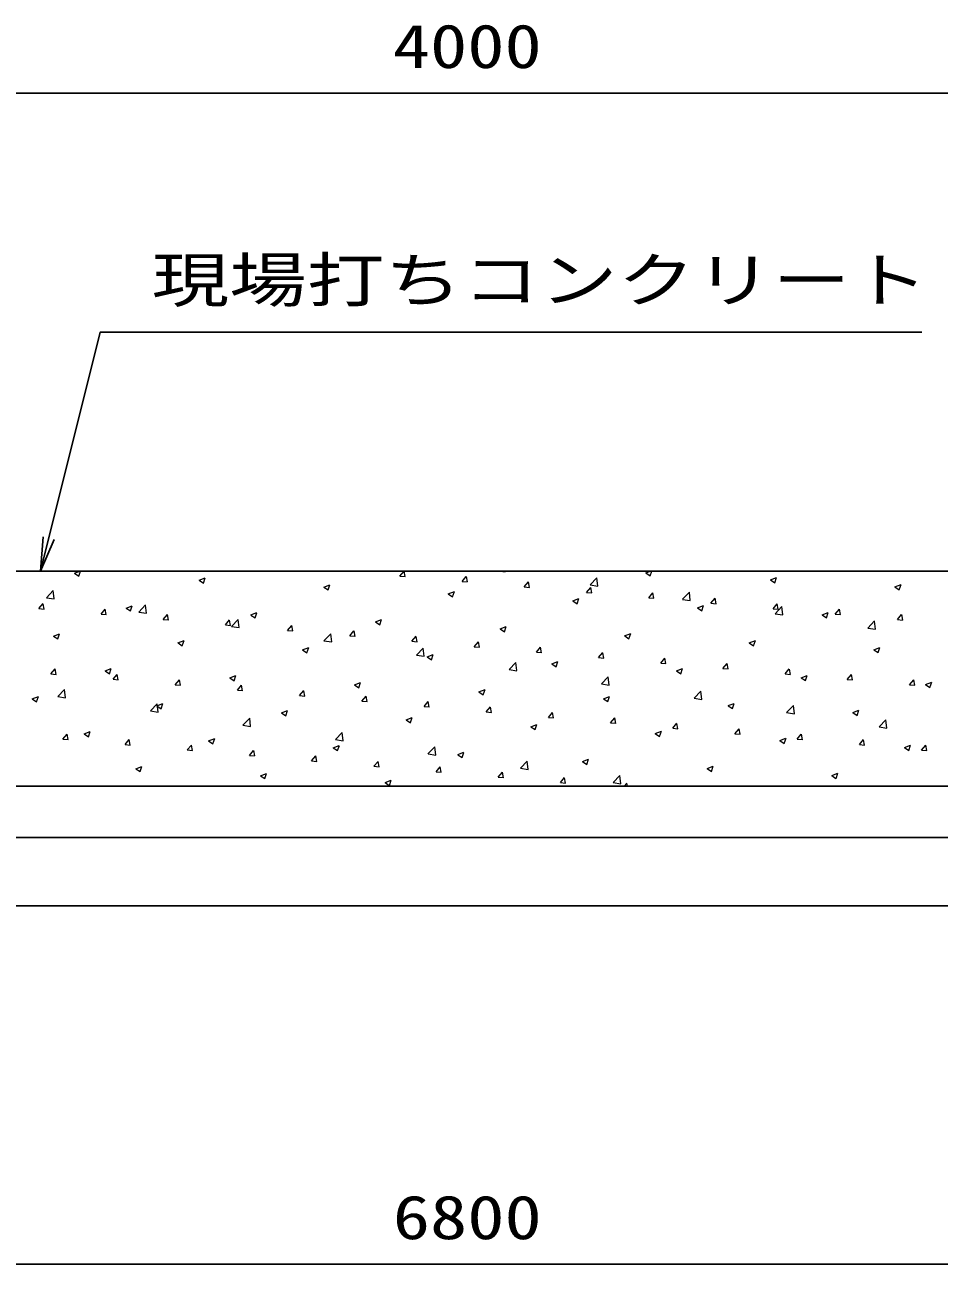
# Model space of a CAD drawing. Units: millimetres at full size. Extents: x 0 to 42050, y 0 to 29700.
# Drawn here: x 32229 to 34908, y 12220 to 15850 of the extents above; entities that cross this region are included whole.
import ezdxf
from ezdxf.enums import TextEntityAlignment as Align

# ---------------------------------------------------------------- set-up
doc = ezdxf.new("R2010")
doc.units = ezdxf.units.MM
for name, color, linetype, lineweight in [('D-DCR-HCHn', 4, 'Continuous', 9), ('D-STR-DIM', 7, 'Continuous', 25), ('D-STR-STRn', 1, 'Continuous', 25), ('D-STR-TXT', 7, 'Continuous', 25)]:
    doc.layers.add(name, color=color, linetype=linetype, lineweight=lineweight)
doc.styles.add('ＭＳ ゴシック', font='')
doc.styles.get('ＭＳ ゴシック').set_extended_font_data('MS Gothic')

# ---------------------------------------------------------------- blocks, each defined once
blk = doc.blocks.new('open_arrow')
at = {"color": 0, "linetype": 'Continuous', "lineweight": -2}
blk.add_lwpolyline([(7.5, 1.25), (0, 0), (7.5, -1.25)], dxfattribs=at)

msp = doc.modelspace()

# ---------------------------------------------------------------- linework, layer by layer
at = {"layer": 'D-DCR-HCHn'}
for p, q in [((32374.319, 14244.061), (32389.79, 14250)), ((32374.345, 14244.024), (32386.98, 14235.502)), ((32386.995, 14235.505), (32391.858, 14250)), ((32739.351, 14223.719), (32757.135, 14230.545)), ((32752.025, 14215.163), (32757.176, 14230.512)), ((33160.881, 14249.997), (33160.88, 14250)), ((33327.771, 14235.481), (33339.954, 14250)), ((33327.772, 14235.466), (33342.954, 14234.138)), ((33343.065, 14234.057), (33340.128, 14249.978)), ((33509.956, 14219.542), (33522.201, 14234.135)), ((33525.248, 14218.117), (33522.312, 14234.038)), ((33622.531, 14250), (33636.28, 14247.868)), ((33636.257, 14247.892), (33636.012, 14250)), ((33884.74, 14209.389), (33904.524, 14230.008)), ((33907.336, 14205.85), (33904.53, 14229.972)), ((34047.861, 14244.614), (34061.893, 14250)), ((34047.885, 14244.577), (34060.52, 14236.055)), ((34060.534, 14236.059), (34065.212, 14250)), ((34412.892, 14224.271), (34430.677, 14231.098)), ((34425.565, 14215.717), (34430.715, 14231.066)), ((32739.376, 14223.682), (32752.011, 14215.16)), ((33104.382, 14203.376), (33122.167, 14210.203)), ((33104.407, 14203.339), (33117.042, 14194.817)), ((33117.056, 14194.821), (33122.206, 14210.17)), ((33509.956, 14219.527), (33525.138, 14218.199)), ((33692.14, 14203.602), (33704.385, 14218.196)), ((33692.14, 14203.588), (33707.322, 14202.26)), ((33707.432, 14202.176), (33704.496, 14218.098)), ((33874.325, 14187.663), (33886.57, 14202.257)), ((33884.769, 14209.328), (33907.359, 14205.825)), ((33889.616, 14186.236), (33886.679, 14202.158)), ((34412.916, 14224.235), (34425.55, 14215.713)), ((34777.924, 14203.928), (34795.709, 14210.755)), ((34777.947, 14203.892), (34790.581, 14195.37)), ((34790.596, 14195.375), (34795.746, 14210.724)), ((32291.941, 14172.175), (32311.724, 14192.793)), ((32291.969, 14172.117), (32314.559, 14168.614)), ((32314.536, 14168.636), (32311.73, 14192.758)), ((33469.413, 14183.033), (33487.198, 14189.86)), ((33469.438, 14182.997), (33482.072, 14174.475)), ((33482.087, 14174.478), (33487.237, 14189.827)), ((33834.445, 14162.691), (33852.229, 14169.518)), ((33834.469, 14162.654), (33847.103, 14154.132)), ((33847.118, 14154.136), (33852.268, 14169.485)), ((33874.324, 14187.649), (33889.506, 14186.321)), ((34056.509, 14171.71), (34071.691, 14170.382)), ((34056.51, 14171.724), (34068.755, 14186.317)), ((34071.8, 14170.296), (34068.863, 14186.217)), ((34155.819, 14167.347), (34175.603, 14187.966)), ((34155.848, 14167.286), (34178.438, 14163.782)), ((34178.415, 14163.808), (34175.609, 14187.93)), ((34238.694, 14155.785), (34250.939, 14170.378)), ((34253.984, 14154.356), (34251.047, 14170.277)), ((32269.906, 14140.058), (32282.152, 14154.651)), ((32269.91, 14140.044), (32285.092, 14138.716)), ((32285.203, 14138.642), (32282.266, 14154.563)), ((32452.091, 14124.119), (32464.336, 14138.712)), ((32452.095, 14124.105), (32467.277, 14122.777)), ((32467.387, 14122.701), (32464.45, 14138.623)), ((32525.934, 14141.796), (32543.719, 14148.623)), ((32525.96, 14141.759), (32538.594, 14133.237)), ((32538.609, 14133.24), (32543.759, 14148.589)), ((32563.02, 14130.132), (32582.804, 14150.751)), ((32563.048, 14130.074), (32585.638, 14126.571)), ((32585.616, 14126.594), (32582.809, 14150.716)), ((32634.276, 14108.18), (32646.521, 14122.773)), ((32649.571, 14106.761), (32646.634, 14122.683)), ((32890.965, 14121.453), (32908.75, 14128.28)), ((32890.991, 14121.416), (32903.625, 14112.894)), ((32903.64, 14112.898), (32908.79, 14128.247)), ((34199.476, 14142.348), (34217.261, 14149.175)), ((34199.5, 14142.312), (34212.134, 14133.79)), ((34212.148, 14133.794), (34217.299, 14149.143)), ((34238.693, 14155.771), (34253.875, 14154.443)), ((34420.877, 14139.832), (34436.059, 14138.504)), ((34420.879, 14139.846), (34433.124, 14154.439)), ((34426.898, 14125.304), (34446.682, 14145.923)), ((34426.927, 14125.243), (34449.517, 14121.739)), ((34436.168, 14138.415), (34433.231, 14154.337)), ((34449.494, 14121.766), (34446.688, 14145.888)), ((34564.507, 14122.006), (34582.292, 14128.832)), ((34564.53, 14121.97), (34577.165, 14113.447)), ((34577.179, 14113.452), (34582.329, 14128.801)), ((34603.061, 14123.893), (34618.243, 14122.565)), ((34603.064, 14123.907), (34615.309, 14138.5)), ((34618.352, 14122.475), (34615.415, 14138.396)), ((34785.248, 14107.968), (34797.493, 14122.561)), ((34800.535, 14106.535), (34797.599, 14122.456)), ((32634.279, 14108.166), (32649.461, 14106.838)), ((32816.46, 14092.241), (32828.706, 14106.834)), ((32816.463, 14092.227), (32831.645, 14090.899)), ((32831.754, 14090.821), (32828.818, 14106.742)), ((32834.099, 14088.09), (32853.883, 14108.709)), ((32834.127, 14088.032), (32856.717, 14084.528)), ((32856.695, 14084.551), (32853.888, 14108.674)), ((32998.645, 14076.302), (33010.89, 14090.895)), ((33013.938, 14074.881), (33011.002, 14090.802)), ((33255.997, 14101.11), (33273.781, 14107.937)), ((33256.021, 14101.074), (33268.656, 14092.552)), ((33268.67, 14092.556), (33273.821, 14107.905)), ((33621.028, 14080.768), (33638.813, 14087.595)), ((33633.701, 14072.213), (33638.851, 14087.562)), ((34697.977, 14083.262), (34717.761, 14103.881)), ((34720.573, 14079.723), (34717.767, 14103.846)), ((34785.245, 14107.954), (34800.427, 14106.626)), ((32312.518, 14059.873), (32330.302, 14066.7)), ((32312.543, 14059.836), (32325.178, 14051.314)), ((32325.192, 14051.317), (32330.343, 14066.666)), ((32998.647, 14076.288), (33013.829, 14074.96)), ((33105.178, 14046.048), (33124.962, 14066.666)), ((33127.774, 14042.509), (33124.967, 14066.631)), ((33180.83, 14060.363), (33193.075, 14074.956)), ((33180.831, 14060.349), (33196.013, 14059.021)), ((33196.122, 14058.94), (33193.185, 14074.862)), ((33363.014, 14044.424), (33375.26, 14059.017)), ((33378.306, 14043), (33375.369, 14058.921)), ((33621.052, 14080.732), (33633.687, 14072.21)), ((33986.059, 14060.425), (34003.844, 14067.252)), ((33986.083, 14060.389), (33998.718, 14051.867)), ((33998.732, 14051.871), (34003.882, 14067.22)), ((34698.006, 14083.2), (34720.596, 14079.697)), ((32677.549, 14039.53), (32695.334, 14046.357)), ((32677.574, 14039.494), (32690.209, 14030.972)), ((32690.223, 14030.975), (32695.373, 14046.324)), ((33042.58, 14019.188), (33060.365, 14026.014)), ((33042.605, 14019.151), (33055.24, 14010.629)), ((33055.254, 14010.633), (33060.404, 14025.982)), ((33105.206, 14045.989), (33127.796, 14042.485)), ((33363.015, 14044.41), (33378.197, 14043.082)), ((33376.257, 14004.005), (33396.041, 14024.624)), ((33398.853, 14000.467), (33396.047, 14024.589)), ((33545.199, 14028.485), (33557.444, 14043.078)), ((33545.199, 14028.471), (33560.381, 14027.143)), ((33560.49, 14027.06), (33557.553, 14042.981)), ((33727.383, 14012.532), (33742.565, 14011.203)), ((33727.384, 14012.546), (33739.629, 14027.139)), ((33742.674, 14011.119), (33739.737, 14027.041)), ((34351.091, 14040.083), (34368.876, 14046.91)), ((34351.114, 14040.047), (34363.748, 14031.525)), ((34363.763, 14031.529), (34368.913, 14046.878)), ((34716.122, 14019.74), (34733.907, 14026.567)), ((34716.145, 14019.704), (34728.779, 14011.182)), ((34728.794, 14011.187), (34733.944, 14026.536)), ((33376.286, 14003.946), (33398.875, 14000.443)), ((33407.612, 13998.845), (33425.396, 14005.672)), ((33407.636, 13998.809), (33420.27, 13990.287)), ((33420.285, 13990.29), (33425.435, 14005.639)), ((33647.336, 13961.963), (33667.12, 13982.582)), ((33669.932, 13958.424), (33667.126, 13982.547)), ((33772.643, 13978.502), (33790.428, 13985.329)), ((33772.667, 13978.466), (33785.301, 13969.944)), ((33785.315, 13969.948), (33790.466, 13985.297)), ((33909.567, 13996.593), (33924.749, 13995.264)), ((33909.568, 13996.607), (33921.814, 14011.2)), ((33924.857, 13995.179), (33921.921, 14011.101)), ((34091.751, 13980.654), (34106.933, 13979.325)), ((34091.753, 13980.667), (34103.998, 13995.261)), ((34107.041, 13979.239), (34104.105, 13995.16)), ((34273.938, 13964.728), (34286.183, 13979.321)), ((34289.225, 13963.299), (34286.288, 13979.22)), ((32305.15, 13949.001), (32317.395, 13963.595)), ((32305.153, 13948.987), (32320.335, 13947.659)), ((32320.444, 13947.585), (32317.508, 13963.506)), ((32464.132, 13957.607), (32481.917, 13964.434)), ((32464.158, 13957.571), (32476.792, 13949.049)), ((32476.807, 13949.052), (32481.957, 13964.401)), ((32487.335, 13933.062), (32499.58, 13947.655)), ((32502.628, 13931.644), (32499.691, 13947.566)), ((32829.164, 13937.265), (32846.948, 13944.092)), ((32841.837, 13928.71), (32846.988, 13944.059)), ((33647.365, 13961.903), (33669.955, 13958.4)), ((33918.415, 13919.921), (33938.199, 13940.539)), ((33941.011, 13916.382), (33938.205, 13940.505)), ((34137.674, 13958.16), (34155.459, 13964.987)), ((34137.697, 13958.124), (34150.332, 13949.602)), ((34150.346, 13949.606), (34155.496, 13964.955)), ((34273.935, 13964.715), (34289.117, 13963.386)), ((34456.12, 13948.776), (34471.302, 13947.447)), ((34456.122, 13948.789), (34468.368, 13963.382)), ((34471.409, 13947.358), (34468.472, 13963.28)), ((34502.706, 13937.817), (34520.49, 13944.644)), ((34515.377, 13929.264), (34520.527, 13944.613)), ((34638.307, 13932.85), (34650.552, 13947.443)), ((34653.593, 13931.418), (34650.656, 13947.339)), ((32325.616, 13882.706), (32345.399, 13903.325)), ((32348.211, 13879.168), (32345.405, 13903.29)), ((32487.337, 13933.048), (32502.519, 13931.72)), ((32669.519, 13917.123), (32681.764, 13931.716)), ((32669.521, 13917.109), (32684.703, 13915.781)), ((32684.812, 13915.704), (32681.875, 13931.626)), ((32829.189, 13937.229), (32841.823, 13928.706)), ((32851.704, 13901.184), (32863.949, 13915.777)), ((32866.996, 13899.764), (32864.059, 13915.685)), ((33194.195, 13916.922), (33211.98, 13923.749)), ((33194.219, 13916.886), (33206.854, 13908.364)), ((33206.868, 13908.368), (33212.018, 13923.717)), ((33559.227, 13896.579), (33577.011, 13903.406)), ((33571.899, 13888.025), (33577.049, 13903.374)), ((33918.444, 13919.861), (33941.034, 13916.357)), ((34502.728, 13937.782), (34515.363, 13929.259)), ((34638.304, 13932.837), (34653.486, 13931.508)), ((34820.488, 13916.897), (34835.67, 13915.569)), ((34820.492, 13916.911), (34832.737, 13931.504)), ((34835.777, 13915.478), (34832.84, 13931.399)), ((34867.737, 13917.474), (34885.522, 13924.301)), ((34867.759, 13917.439), (34880.394, 13908.917)), ((34880.408, 13908.921), (34885.558, 13924.27)), ((32250.716, 13875.684), (32268.501, 13882.511)), ((32250.741, 13875.648), (32263.376, 13867.126)), ((32263.39, 13867.129), (32268.54, 13882.478)), ((32325.644, 13882.649), (32348.234, 13879.146)), ((32851.706, 13901.17), (32866.888, 13899.842)), ((33033.889, 13885.245), (33046.134, 13899.838)), ((33033.89, 13885.231), (33049.072, 13883.903)), ((33049.18, 13883.824), (33046.243, 13899.745)), ((33216.073, 13869.306), (33228.318, 13883.899)), ((33216.074, 13869.292), (33231.256, 13867.964)), ((33231.363, 13867.883), (33228.427, 13883.805)), ((33398.258, 13853.367), (33410.503, 13867.96)), ((33413.547, 13851.943), (33410.611, 13867.864)), ((33559.25, 13896.544), (33571.885, 13888.022)), ((33924.258, 13876.237), (33942.043, 13883.064)), ((33924.281, 13876.201), (33936.916, 13867.679)), ((33936.93, 13867.683), (33942.08, 13883.032)), ((34189.494, 13877.878), (34209.278, 13898.497)), ((34189.523, 13877.818), (34212.113, 13874.314)), ((34212.09, 13874.34), (34209.284, 13898.462)), ((32596.695, 13840.664), (32616.478, 13861.283)), ((32596.723, 13840.607), (32619.313, 13837.103)), ((32615.747, 13855.342), (32633.532, 13862.169)), ((32615.772, 13855.306), (32628.407, 13846.784)), ((32619.29, 13837.126), (32616.484, 13861.248)), ((32628.421, 13846.787), (32633.571, 13862.136)), ((32980.779, 13834.999), (32998.563, 13841.826)), ((32980.803, 13834.963), (32993.438, 13826.441)), ((32993.452, 13826.445), (32998.602, 13841.794)), ((33398.258, 13853.353), (33413.44, 13852.025)), ((33580.442, 13837.414), (33595.624, 13836.086)), ((33580.443, 13837.428), (33592.688, 13852.021)), ((33595.731, 13836.003), (33592.794, 13851.924)), ((33762.627, 13821.489), (33774.872, 13836.082)), ((33777.915, 13820.062), (33774.978, 13835.984)), ((34289.289, 13855.894), (34307.074, 13862.721)), ((34289.312, 13855.859), (34301.946, 13847.337)), ((34301.961, 13847.341), (34307.111, 13862.69)), ((34460.573, 13835.836), (34480.357, 13856.455)), ((34460.602, 13835.775), (34483.192, 13832.271)), ((34483.169, 13832.298), (34480.363, 13856.42)), ((34654.321, 13835.552), (34672.105, 13842.378)), ((34654.343, 13835.516), (34666.977, 13826.994)), ((34666.991, 13826.999), (34672.141, 13842.348)), ((32867.774, 13798.621), (32887.557, 13819.24)), ((32867.802, 13798.564), (32890.392, 13795.06)), ((32890.369, 13795.083), (32887.563, 13819.206)), ((33345.81, 13814.656), (33363.595, 13821.483)), ((33345.834, 13814.621), (33358.468, 13806.099)), ((33358.482, 13806.102), (33363.633, 13821.451)), ((33710.841, 13794.314), (33728.626, 13801.141)), ((33723.513, 13785.76), (33728.663, 13801.109)), ((33762.626, 13821.475), (33777.808, 13820.147)), ((33944.81, 13805.536), (33959.992, 13804.208)), ((33944.812, 13805.55), (33957.057, 13820.143)), ((33960.099, 13804.122), (33957.162, 13820.044)), ((34126.997, 13789.611), (34139.242, 13804.204)), ((34142.283, 13788.182), (34139.346, 13804.103)), ((34731.652, 13793.794), (34751.436, 13814.412)), ((34754.248, 13790.255), (34751.442, 13814.378)), ((32340.393, 13757.945), (32352.638, 13772.538)), ((32355.686, 13756.528), (32352.749, 13772.449)), ((32402.331, 13773.419), (32420.116, 13780.246)), ((32402.356, 13773.383), (32414.99, 13764.861)), ((32415.004, 13764.864), (32420.155, 13780.213)), ((32767.362, 13753.076), (32785.147, 13759.903)), ((32780.035, 13744.522), (32785.185, 13759.871)), ((33138.853, 13756.579), (33158.637, 13777.198)), ((33161.449, 13753.041), (33158.642, 13777.164)), ((33710.865, 13794.278), (33723.499, 13785.756)), ((34075.873, 13773.971), (34093.657, 13780.798)), ((34075.895, 13773.936), (34088.53, 13765.414)), ((34088.544, 13765.418), (34093.694, 13780.767)), ((34126.994, 13789.597), (34142.176, 13788.269)), ((34309.178, 13773.658), (34324.36, 13772.33)), ((34309.181, 13773.671), (34321.426, 13788.265)), ((34324.467, 13772.242), (34321.53, 13788.163)), ((34440.904, 13753.629), (34458.689, 13760.456)), ((34453.575, 13745.076), (34458.725, 13760.425)), ((34491.366, 13757.732), (34503.611, 13772.326)), ((34506.65, 13756.301), (34503.714, 13772.223)), ((34731.681, 13793.732), (34754.271, 13790.229)), ((32340.396, 13757.931), (32355.578, 13756.603)), ((32522.578, 13742.006), (32534.823, 13756.599)), ((32522.58, 13741.992), (32537.762, 13740.663)), ((32537.869, 13740.587), (32534.933, 13756.509)), ((32704.763, 13726.066), (32717.008, 13740.66)), ((32704.764, 13726.053), (32719.946, 13724.724)), ((32720.053, 13724.647), (32717.117, 13740.569)), ((32767.387, 13753.041), (32780.021, 13744.518)), ((32886.947, 13710.127), (32899.192, 13724.72)), ((32902.237, 13708.707), (32899.3, 13724.628)), ((33132.394, 13732.734), (33150.178, 13739.56)), ((33132.417, 13732.698), (33145.052, 13724.176)), ((33138.881, 13756.521), (33161.471, 13753.017)), ((33145.066, 13724.18), (33150.216, 13739.529)), ((33409.932, 13714.537), (33429.716, 13735.156)), ((33432.528, 13710.999), (33429.721, 13735.121)), ((34440.926, 13753.594), (34453.561, 13745.071)), ((34491.362, 13757.719), (34506.544, 13756.391)), ((34673.546, 13741.78), (34688.728, 13740.452)), ((34673.551, 13741.793), (34685.796, 13756.386)), ((34688.834, 13740.361), (34685.897, 13756.282)), ((34805.935, 13733.286), (34823.72, 13740.113)), ((34805.957, 13733.251), (34818.592, 13724.729)), ((34818.606, 13724.733), (34823.756, 13740.082)), ((34855.731, 13725.841), (34870.913, 13724.513)), ((34855.735, 13725.854), (34867.98, 13740.447)), ((34871.018, 13724.421), (34868.081, 13740.342)), ((32886.948, 13710.114), (32902.13, 13708.785)), ((33069.132, 13694.188), (33081.377, 13708.781)), ((33069.132, 13694.175), (33084.314, 13692.846)), ((33084.421, 13692.767), (33081.484, 13708.688)), ((33251.317, 13678.249), (33263.562, 13692.842)), ((33266.605, 13676.826), (33263.668, 13692.748)), ((33409.96, 13714.478), (33432.55, 13710.975)), ((33497.425, 13712.391), (33515.21, 13719.218)), ((33497.448, 13712.356), (33510.083, 13703.834)), ((33510.097, 13703.837), (33515.247, 13719.186)), ((33681.011, 13672.494), (33700.795, 13693.113)), ((33703.607, 13668.957), (33700.8, 13693.079)), ((33862.456, 13692.048), (33880.241, 13698.875)), ((33862.479, 13692.013), (33875.114, 13683.491)), ((33875.128, 13683.495), (33880.278, 13698.844)), ((32553.946, 13671.153), (32571.73, 13677.98)), ((32553.97, 13671.118), (32566.605, 13662.596)), ((32566.619, 13662.599), (32571.769, 13677.948)), ((32918.977, 13650.811), (32936.762, 13657.638)), ((32919.001, 13650.775), (32931.636, 13642.253)), ((32931.65, 13642.257), (32936.8, 13657.606)), ((33251.317, 13678.236), (33266.499, 13676.907)), ((33433.501, 13662.31), (33445.746, 13676.903)), ((33433.501, 13662.297), (33448.683, 13660.968)), ((33448.789, 13660.886), (33445.852, 13676.807)), ((33615.686, 13646.371), (33627.931, 13660.964)), ((33630.972, 13644.946), (33628.036, 13660.867)), ((33681.039, 13672.435), (33703.629, 13668.932)), ((33952.09, 13630.452), (33971.874, 13651.071)), ((33974.686, 13626.914), (33971.88, 13651.037)), ((34227.488, 13671.706), (34245.272, 13678.533)), ((34227.51, 13671.671), (34240.144, 13663.149)), ((34240.158, 13663.153), (34245.309, 13678.502)), ((34592.519, 13651.363), (34610.304, 13658.19)), ((34592.541, 13651.328), (34605.175, 13642.806)), ((34605.189, 13642.811), (34610.339, 13658.16)), ((33284.008, 13630.468), (33301.793, 13637.295)), ((33284.032, 13630.433), (33296.666, 13621.911)), ((33296.68, 13621.915), (33301.83, 13637.264)), ((33615.685, 13646.357), (33630.867, 13645.029)), ((33797.869, 13630.418), (33813.051, 13629.09)), ((33797.871, 13630.432), (33810.116, 13645.025)), ((33813.156, 13629.005), (33810.22, 13644.927)), ((33952.118, 13630.393), (33974.708, 13626.889)), ((33984.676, 13620), (33992.3, 13629.086)), ((33994.061, 13620), (33992.403, 13628.987))]:
    msp.add_line(p, q, dxfattribs=at)
at = {"layer": 'D-STR-DIM'}
for p, q in [((31525, 15650), (35525, 15650)), ((30125, 12220), (36925, 12220))]:
    msp.add_line(p, q, dxfattribs=at)
at = {"layer": 'D-STR-STRn'}
for p, q in [((36225, 14250), (30825, 14250)), ((37025, 13620), (30025, 13620)), ((37025, 13470), (30025, 13470)), ((37025, 13270), (30025, 13270))]:
    msp.add_line(p, q, dxfattribs=at)
at = {"layer": 'D-STR-TXT'}
msp.add_lwpolyline([(32275, 14250), (32450, 14950), (32550, 14950), (34856.345, 14950)], dxfattribs=at)

# ---------------------------------------------------------------- block references
at = {"layer": 'D-STR-TXT', "xscale": 13.3, "yscale": 13.3, "rotation": 76}
msp.add_blockref('open_arrow', (32275, 14250), dxfattribs=at)

# ---------------------------------------------------------------- texts
at = {"layer": 'D-STR-DIM', "style": 'ＭＳ ゴシック', "width": 1.25}
for s, p in [('4000', (33525, 15787.5)), ('6800', (33525, 12357.5))]:
    msp.add_text(s, height=128.3, dxfattribs=at).set_placement(p, align=Align.MIDDLE_CENTER)
at = {"layer": 'D-STR-TXT', "style": 'ＭＳ ゴシック', "width": 1.3}
msp.add_text('現場打ちコンクリート', height=128.3, dxfattribs=at).set_placement((32600, 15000), align=Align.BOTTOM_LEFT)

doc.saveas('drawing.dxf')
